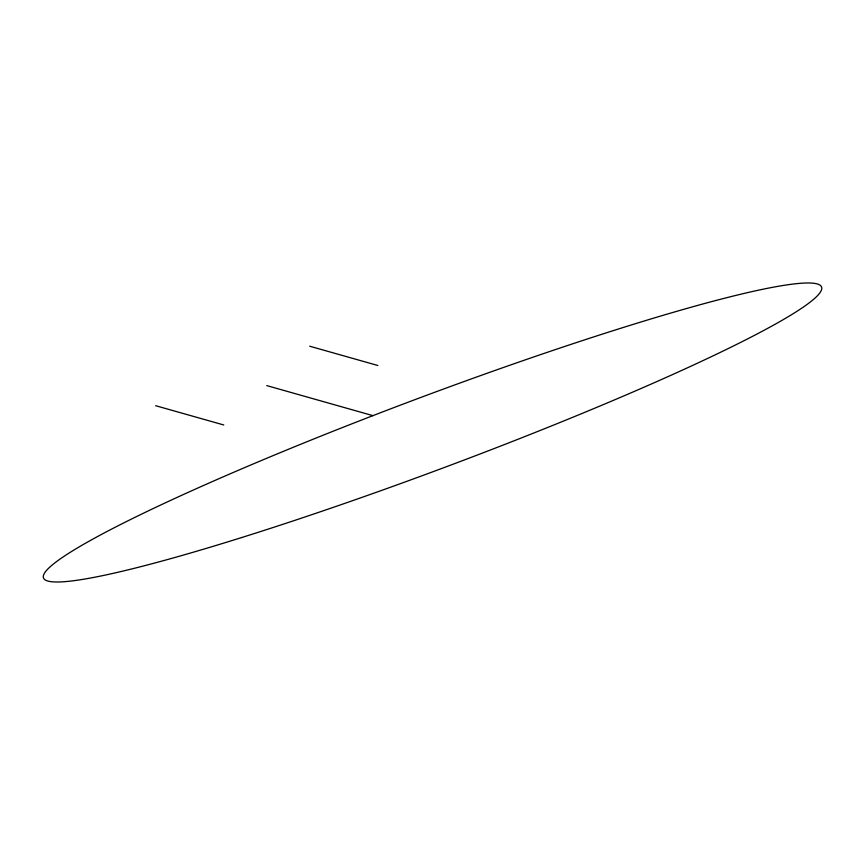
<?xml version="1.0" encoding="UTF-8"?>
<svg xmlns="http://www.w3.org/2000/svg" width="865" height="865" viewBox="0 0 865 865"><rect width="100%" height="100%" fill="white"/><g stroke="black" fill="none" stroke-linecap="round" stroke-linejoin="round"><path stroke-width="1.3" d="M309.713 346.216L377.8 365.484M266.744 385.595L372.923 415.643M155.678 405.707L223.776 424.975M241.53 537.587A415.362 36.925 -20.5 0 0 821.75 287.85A415.362 36.925 -20.5 0 0 234.22 472.063A415.362 36.925 -20.5 0 0 241.53 537.587"/></g></svg>
